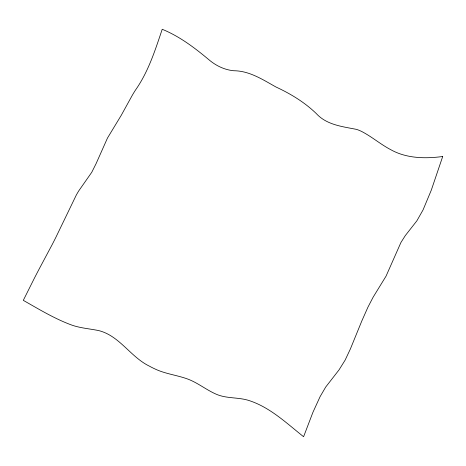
<?xml version="1.0" encoding="UTF-8"?>
<svg xmlns="http://www.w3.org/2000/svg" width="466" height="466" viewBox="0 0 466 466"><rect width="100%" height="100%" fill="white"/><g stroke="black" fill="none" stroke-linecap="round" stroke-linejoin="round"><path stroke-width="0.7" d="M442.7 156.512L431.289 190.175L423.052 209.904L416.872 220.808L405.269 235.639L400.929 242.495L386.064 276.117L373.132 297.18L367.93 307.193L361.808 320.981L350.397 348.923L345.166 360.055L339.044 369.864L325.711 387.03L320.113 396.607L312.936 412.288L303.593 436.724C286.305 422.994 269.499 406.766 247.9 400.189C237.456 397.16 226.062 398.634 216.003 394.114C205.727 389.599 196.955 382.108 186.243 378.52C175.787 374.955 164.603 373.65 154.59 368.775A25.467 7.916 27.8 0 1 149.341 366.113C130.521 357.008 119.564 335.77 98.693 330.586C89.152 328.606 79.249 328.087 70.104 324.458C53.66 318.196 38.556 308.999 23.3 300.349L34.478 278.021A165.15 24.168 -65 0 1 39.662 268.067L52.029 244.871A83.711 12.25 -65 0 0 56.002 237.066L76.302 195.05A22.636 3.314 -65 0 1 78.894 190.67L91.767 172.269L96.112 163.589L107.477 138.053L121.276 115.271L132.286 95.291A41.649 6.093 -65 0 1 135.402 90.194C148.304 71.898 155.166 50.287 162.215 29.276C179.567 36.365 194.619 47.771 208.885 59.712C215.892 65.683 224.478 69.865 233.711 70.739C249.467 70.809 262.795 79.669 276.035 87.031C290.662 93.817 304.519 102.235 316.187 113.465C326.707 125.005 342.254 126.519 356.554 129.397A13.392 4.165 27.8 0 1 361.82 131.558C371.973 136.812 380.681 144.425 390.817 149.72C406.521 158.516 425.289 158.819 442.7 156.512"/></g></svg>
